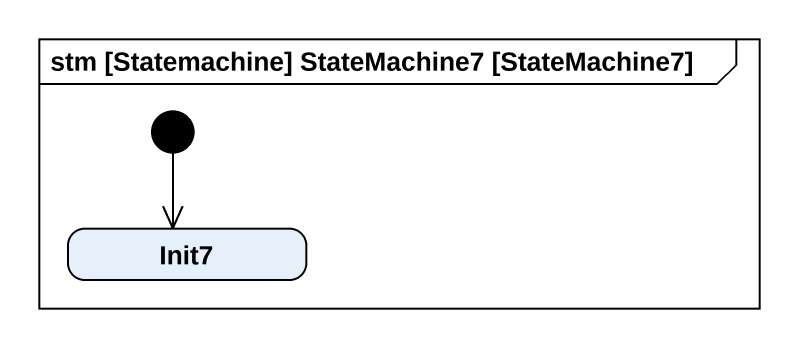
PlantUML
@startuml
mainframe stm [Statemachine] StateMachine7 [StateMachine7]
hide empty description
state Init7
[*] --> Init7
@enduml
